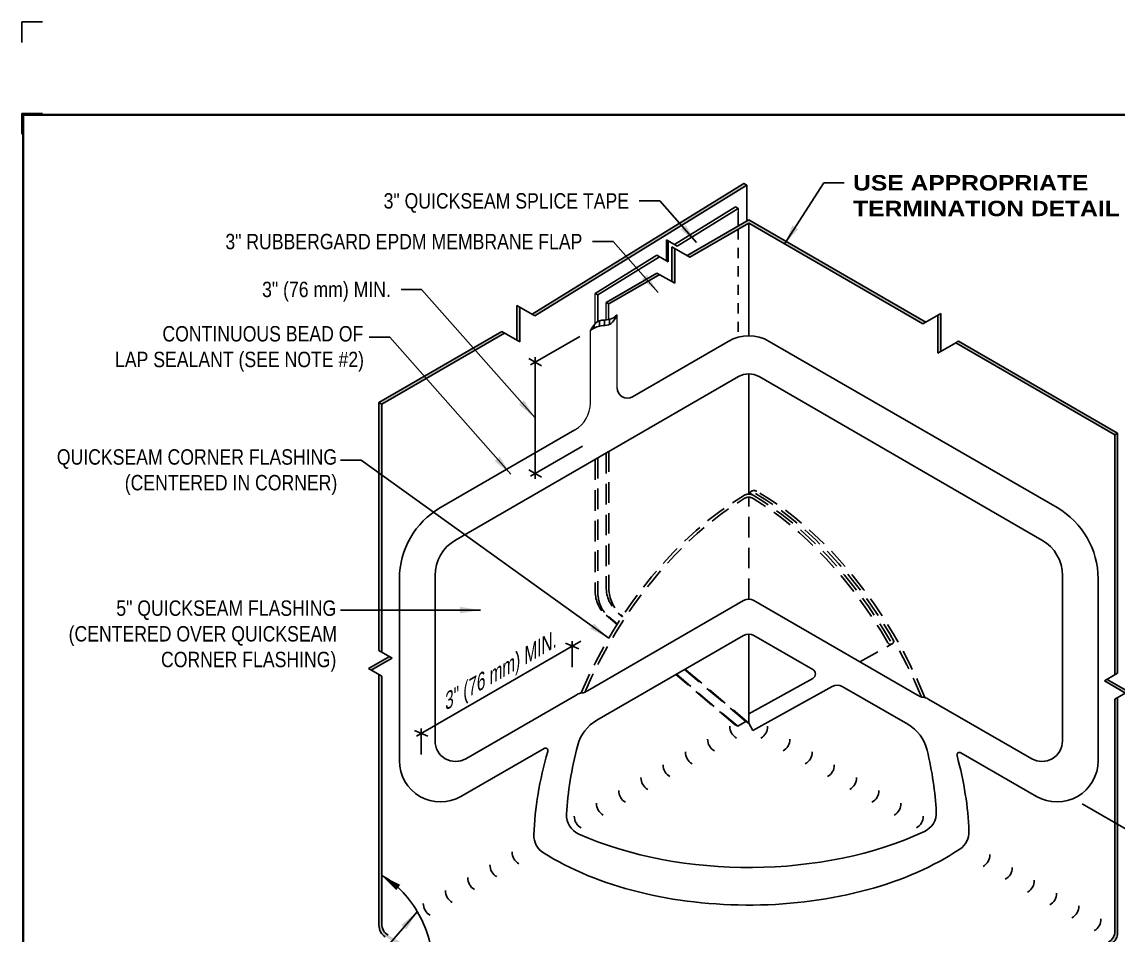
# Model space of a CAD drawing. Header units: inches. Extents: x 99.4 to 119.5, y -221.5 to -204.7.
# Drawn here: x 99.45 to 112.8, y -215.81 to -204.7 of the extents above; entities that cross this region are included whole.
import ezdxf
from ezdxf.enums import TextEntityAlignment as Align

# ---------------------------------------------------------------- set-up
doc = ezdxf.new("R2010")
doc.units = ezdxf.units.IN
doc.header["$MEASUREMENT"] = 0
doc.linetypes.add('HIDDEN', pattern=[0.375, 0.25, -0.125])
doc.linetypes.add('HIDDEN2', pattern=[0.1875, 0.125, -0.0625])
doc.layers.get('0').update_dxf_attribs({"linetype": 'CONTINUOUS'})
doc.layers.get('DEFPOINTS').update_dxf_attribs({"linetype": 'CONTINUOUS'})
for name, color, linetype in [('FSBP-ANNO-NOTE', 7, 'CONTINUOUS'), ('FSBP-MEMBRANE', 7, 'CONTINUOUS'), ('FSBP-SEALANTS', 1, 'CONTINUOUS'), ('FSBP-TTLB-BORDER', 7, 'CONTINUOUS'), ('FSBP-TTLB-TEXT', 7, 'CONTINUOUS')]:
    doc.layers.add(name, color=color, linetype=linetype)
doc.styles.add('FSBP_ARIAL', font='arial.ttf')
doc.styles.add('FSBP_ARIAL_BOLD', font='')
doc.styles.add('FSBP_ARIAL_NAR', font='ARIALN.TTF')
doc.styles.get('FSBP_ARIAL_BOLD').set_extended_font_data('Arial Black')
doc.dimstyles.new('FSBP-LEADER', dxfattribs={"dimtxt": 0.1875, "dimasz": 0.25, "dimexe": 0.0625, "dimexo": 0.125, "dimgap": 0.125, "dimtad": 0, "dimtih": 1, "dimtoh": 1, "dimdec": 4, "dimzin": 0, "dimdsep": 46, "dimlunit": 4, "dimtxsty": 'FSBP_ARIAL_NAR', "dimcen": 0.09375, "dimclrd": 256, "dimclre": 256, "dimclrt": 256, "dimadec": 0, "dimazin": 0, "dimtfac": 1, "dimtdec": 4, "dimtofl": 0, "dimtmove": 0, "dimatfit": 3, "dimfxl": 0, "dimtolj": 1, "dimtzin": 0, "dimlwd": -1, "dimlwe": -1, "dimarcsym": 0})

# ---------------------------------------------------------------- blocks, each defined once
blk = doc.blocks.new('TTLB-EPDM_1')
at = {"layer": 'DEFPOINTS', "linetype": 'Continuous', "ltscale": 1.75}
blk.add_lwpolyline([(-0.015625, 13.88083333333333), (-0.015625, 14.13083333333333), (0.234375, 14.13083333333333)], dxfattribs=at)
at = {"layer": 'DEFPOINTS', "color": 1}
blk.add_lwpolyline([(0.234375, 13.015625), (-0.015625, 13.015625), (-0.015625, 12.765625)], dxfattribs=at)
at = {"layer": 'FSBP-TTLB-BORDER', "const_width": 0.03125}
blk.add_lwpolyline([(20, 0), (20, 13), (0, 13), (0, 0)], dxfattribs=at)
at = {"layer": 'FSBP-TTLB-TEXT'}
for tag, height, style, p in [('MAXIMUM_WARRANTY', 0.1875, 'FSBP_ARIAL_BOLD', (18.03987100774941, 0.2240244307510579)), ('ACCPT_SYSTEMS', 0.21875, 'FSBP_ARIAL', (12.49438170418193, -1.125))]:
    blk.add_attdef(tag, text='', height=height, dxfattribs=dict(at, style=style)).set_placement(p, align=Align.MIDDLE_LEFT)
for tag, height, style, p in [('DETAIL_DESCP_LINE_1', 0.21875, 'FSBP_ARIAL_BOLD', (10.33118450231211, -0.3736318192489421)), ('ISSUE_REV_DATE', 0.21875, 'FSBP_ARIAL', (16.84069633627263, -0.7282559425942452)), ('DETAIL_NUMBER', 0.4375, 'FSBP_ARIAL', (18.91941590748775, -0.8931630692489421))]:
    blk.add_attdef(tag, text='', height=height, dxfattribs=dict(at, style=style)).set_placement(p, align=Align.MIDDLE_CENTER)

msp = doc.modelspace()

# ---------------------------------------------------------------- hatches: boundary and pattern name
at = {"layer": 'FSBP-MEMBRANE'}
h = msp.add_hatch(color=256, dxfattribs=at)
h.paths.add_polyline_path([(108.2734723113839, -206.6832402337311), (108.2396431940486, -206.6637089837311), (105.6589378581102, -208.2536799041341), (105.6927669754455, -208.2732111541342)])
h.paths.add_polyline_path([(105.5093285637744, -208.1673029377761), (105.4754994464389, -208.147771687776), (105.4754994464389, -208.5714045532085), (105.5093285637744, -208.5909358032085)])
h.paths.add_polyline_path([(105.3258901521029, -208.4850275868504), (105.2920610347677, -208.4654963368504), (103.7945178365308, -209.3301033054755), (103.8283469538663, -209.3496345554755)])
h = msp.add_hatch(color=256, dxfattribs=at)
h.paths.add_polyline_path([(108.2984121929886, -207.1068304283154), (107.5470615445159, -207.5406229274669), (107.5808906618513, -207.5601541774669), (108.2984121929887, -207.1458929283154), (110.4191391309281, -208.3702951968123), (110.4529682482633, -208.3507639468124)])
h.paths.add_polyline_path([(110.6364066599346, -208.2448557304543), (110.6025775425994, -208.2643869804542), (110.6025775425994, -208.7270823458868), (110.6364066599346, -208.7075510958869)])
h.paths.add_polyline_path([(110.8536741889413, -208.5821116295288), (110.819845071606, -208.6016428795287), (112.7572127057731, -209.7201826046343), (112.7910418231085, -209.7006513546343)])
h.paths.add_polyline_path([(107.39745225018, -207.4542459611087), (107.3636231328446, -207.4347147111087), (107.3636231328446, -207.8583475765412), (107.39745225018, -207.8778788265412)])
edge = h.paths.add_edge_path()
edge.add_line((106.5955480915514, -208.1290419756736), (106.5617189742161, -208.1095107256736))
edge.add_line((106.5617189742161, -208.1095107256736), (106.5617189742161, -208.3244891810391))
edge.add_spline(control_points=[(106.561718974216, -208.3244891810391), (106.5732385180258, -208.3238492192835), (106.5846336348079, -208.322750168422), (106.5955480915403, -208.3203527091599)], knot_values=[0.243301236489614, 0.243301236489614, 0.243301236489614, 0.243301236489614, 0.2770357331913568, 0.2770357331913568, 0.2770357331913568, 0.2770357331913568], degree=3, periodic=0)
edge.add_line((106.5955480915514, -208.3203527091579), (106.5955480915514, -208.1290419756736))
h.paths.add_polyline_path([(107.2140138385087, -207.7719706101832), (107.1801847211734, -207.7524393601832), (106.5617189742161, -208.1095107256736), (106.5955480915514, -208.1290419756736)])
h = msp.add_hatch(color=256, dxfattribs=at)
h.paths.add_polyline_path([(103.8283469538663, -209.3496345554755), (103.7945178365309, -209.3301033054756), (103.794517836531, -212.3454629839537), (103.8283469538663, -212.3649942339536)])
h.paths.add_polyline_path([(103.9560845365119, -212.4387435616797), (103.9222554191767, -212.4192123116798), (103.6667802538852, -212.5667109671319), (103.7006093712207, -212.5862422171321)])
h.paths.add_polyline_path([(103.8283469538663, -212.6599915448581), (103.794517836531, -212.6404602948581), (103.7945178365311, -215.6948824733362, 0.2679491924311406), (103.8726428365311, -215.8301989426776), (105.7577621507201, -216.9185730861792), (105.7577621507201, -216.8795105861794), (103.906471953866, -215.8106676926775, -0.267949192430832), (103.8283469538663, -215.6753512233362)])
h.paths.add_polyline_path([(106.1246389740626, -216.9185730861792), (106.1246389740626, -216.8795105861792), (105.75776215072, -217.0913270188953), (105.75776215072, -217.1303895188955)])
h.paths.add_polyline_path([(106.1246389740626, -217.0913270188954), (106.1246389740626, -217.1303895188953), (107.5558872197523, -217.9567210788215), (107.5558872197523, -217.9176585788216)])
h.paths.add_polyline_path([(109.1807874767588, -217.9176585788216), (107.5558872197523, -217.9176585788215), (107.5558872197522, -217.9567210788215), (109.1807874767587, -217.9567210788215)])
h.paths.add_polyline_path([(110.6120357224484, -217.1303895188958), (110.6120357224485, -217.0913270188954), (109.1807874767588, -217.9176585788216), (109.1807874767587, -217.9567210788217)])
h.paths.add_polyline_path([(110.6120357224485, -216.8795105861792), (110.6120357224485, -216.9185730861792), (110.978912545791, -217.1303895188955), (110.978912545791, -217.0913270188954)])
h.paths.add_polyline_path([(112.7129168231086, -215.9174452498941, 0.2679491924307593), (112.7910418231083, -215.7821287805529), (112.7910418231083, -214.4642068214298), (112.7572127057731, -214.4446755714299), (112.7572127057731, -215.7625975305527, -0.2679491924312281), (112.6790877057732, -215.8979139998941), (110.978912545791, -216.8795105861792), (110.978912545791, -216.9185730861794)])
h.paths.add_polyline_path([(112.7910418231084, -212.9193574730457), (112.7572127057731, -212.9388887230456), (112.7572127057731, -214.4446755714299), (112.7910418231083, -214.4642068214298)])
h.paths.add_polyline_path([(112.6633042404625, -212.6981094898674), (112.6294751231273, -212.7176407398674), (112.8849502884186, -212.8651393953195), (112.9187794057539, -212.8456081453196)])
h.paths.add_polyline_path([(112.7910418231084, -209.7006513546344), (112.7572127057732, -209.7201826046343), (112.7572127057732, -212.643891412141), (112.7910418231084, -212.6243601621412)])
at = {"layer": 'FSBP-SEALANTS'}
h = msp.add_hatch(dxfattribs=at)
h.set_pattern_fill('ANSI31', color=256, scale=0.5, angle=45, style=0)
h.set_pattern_definition([(90, (0.5419207326233959, -74.29147171961606), (-0.0625, 1.387778780781446e-17), [])])
edge = h.paths.add_edge_path()
edge.add_spline(control_points=[(106.3693484580122, -208.450337422884), (106.4116480485063, -208.4258241423732), (106.4800557370716, -208.3861808068393), (106.6222377683896, -208.3964522185289), (106.666849701272, -208.3146226289184), (106.6955294205001, -208.2620167563872)], knot_values=[0, 0, 0, 0, 0.1731598397207024, 0.2800373301323079, 0.4724284493656404, 0.4724284493656404, 0.4724284493656404, 0.4724284493656404], degree=3, periodic=0)
edge.add_spline(control_points=[(106.6955294205001, -208.2620167563872), (106.665247787807, -208.2863295772808), (106.6340223059291, -208.3114002052718), (106.596681961524, -208.3201036443497), (106.5955480915403, -208.3203527091599)], knot_values=[0.332442879829669, 0.332442879829669, 0.332442879829669, 0.332442879829669, 0.4673681506631664, 0.4715736407754479, 0.4715736407754479, 0.4715736407754479, 0.4715736407754479], degree=3, periodic=0)
edge.add_spline(control_points=[(106.5955480915403, -208.3203527091599), (106.5846336348078, -208.322750168422), (106.5732385180258, -208.3238492192835), (106.561718974216, -208.3244891810391)], knot_values=[0.2919614837875716, 0.2919614837875716, 0.2919614837875716, 0.2919614837875716, 0.3324428798296689, 0.3324428798296689, 0.3324428798296689, 0.3324428798296689], degree=3, periodic=0)
edge.add_spline(control_points=[(106.561718974216, -208.3244891810391), (106.5344307886087, -208.3260051607912), (106.497933653007, -208.3246225548593), (106.4683023948944, -208.3378331131474), (106.4617105304937, -208.3415891772475)], knot_values=[0.1669049209828238, 0.1669049209828238, 0.1669049209828238, 0.1669049209828238, 0.2627996775007195, 0.2919614837875717, 0.2919614837875717, 0.2919614837875717, 0.2919614837875717], degree=3, periodic=0)
edge.add_spline(control_points=[(106.4617105304937, -208.3415891772475), (106.4499835845259, -208.3482712262214), (106.4392624822012, -208.3570911580062), (106.429234577853, -208.3673844560028)], knot_values=[0.1150259826633983, 0.1150259826633983, 0.1150259826633983, 0.1150259826633983, 0.1669049209828237, 0.1669049209828237, 0.1669049209828237, 0.1669049209828237], degree=3, periodic=0)
edge.add_spline(control_points=[(106.429234577853, -208.3673844560028), (106.407000708212, -208.3902067564441), (106.3881745831121, -208.420272089664), (106.3693484580122, -208.450337422884)], knot_values=[0, 0, 0, 0, 0.1150259826633983, 0.1150259826633983, 0.1150259826633983, 0.1150259826633983], degree=3, periodic=0)

# ---------------------------------------------------------------- linework, layer by layer
at = {"layer": 'FSBP-ANNO-NOTE'}
for p, q in [((105.642029014053, -208.8702554996407), (106.2419289923753, -208.5239030856695)), ((105.6961556017896, -208.7765054996407), (105.6961556017896, -210.2556849839152)), ((105.6196090473276, -208.7948113258165), (105.7727021562515, -208.8831996734648)), ((105.642029014053, -210.2244349839152), (106.2739120878737, -209.8596171211484)), ((105.6196090473276, -210.1489908100909), (105.7727021562515, -210.2373791577393)), ((106.2531004475031, -212.2341614653199), (104.2540373641509, -213.3883210746204)), ((106.1495828496446, -212.5496664901689), (106.1495828496446, -212.2314273783093)), ((106.2308956457931, -212.3285789177052), (106.068270053496, -212.2592758389135)), ((104.3081639518875, -213.6128101864799), (104.3081639518874, -213.2945710746203)), ((104.389476748036, -213.3917226140162), (104.2268511557389, -213.3224195352245)), ((112.3592568279162, -214.2149156382237), (113.4427446567113, -214.8404676278422))]:
    msp.add_line(p, q, dxfattribs=at)
msp.add_lwpolyline([(103.828346953866, -215.0839559761564, 0, 0.08203125, 0), (104.0298428685725, -215.2318789722617, 0.08203125, 0.08203125, 0)], format="xyseb", dxfattribs=at)
msp.add_ellipse((103.850808563259, -215.7785304191347), major_axis=(-0.417698940717808, 0.7234757875909054), ratio=0.5773502691896466, start_param=3.926990816999106, end_param=5.535820724010774, dxfattribs=at)
at = {"layer": 'FSBP-MEMBRANE'}
for p, q in [((105.6589378581103, -208.2536799041341), (108.2396431940487, -206.6637089837311)), ((105.6927669754456, -208.2732111541342), (108.2734723113838, -206.6832402337311)), ((108.2396431940487, -206.6637089837311), (108.2734723113838, -206.6832402337311)), ((108.2734723113838, -206.6832402337311), (108.2734723113838, -207.1212294756737)), ((107.3937582569499, -207.405708104507), (108.1381558420426, -206.9470852245394)), ((107.4262342095918, -207.4244581045069), (108.1706317946844, -206.9658352245394)), ((108.1706317946844, -206.9658352245394), (108.1381558420426, -206.9470852245394)), ((107.5470615445159, -207.5406229274669), (108.2984121929887, -207.1068304283154)), ((107.5808906618513, -207.560154177467), (108.2984121929888, -207.1458929283153)), ((110.4529682482634, -208.3507639468124), (108.2984121929887, -207.1068304283154)), ((108.2984121929888, -207.1458929283154), (108.2984121929888, -208.5177258699514)), ((110.4191391309281, -208.3702951968124), (108.2984121929888, -207.1458929283154)), ((107.2958736921878, -207.349194424692), (107.4262342095918, -207.4244581045069)), ((107.2958736921878, -207.349194424692), (107.2958736921878, -207.6033741439516)), ((107.3161711625891, -207.6150928939516), (107.3161711625891, -207.360913174692)), ((107.3636231328445, -207.4347147111087), (107.5808906618512, -207.5601541774669)), ((107.3636231328445, -207.4347147111087), (107.3636231328445, -207.8583475765412)), ((106.4292345778519, -207.9999505313544), (107.1807792490058, -207.5369243361982)), ((106.4617105304937, -208.0187005313543), (107.2132552016477, -207.5556743361982)), ((107.3161711625891, -207.6150928939516), (107.1807792490058, -207.5369243361982)), ((107.39745225018, -207.8778788265412), (107.39745225018, -207.4542459611087)), ((106.5617189742161, -208.1095107256736), (107.1801847211734, -207.7524393601832)), ((106.5955480915514, -208.1290419756736), (107.2140138385087, -207.7719706101832)), ((107.39745225018, -207.8778788265412), (107.1801847211733, -207.7524393601832)), ((106.4292345778519, -207.9999505313544), (106.4617105304938, -208.0187005313544)), ((106.4617105304937, -208.0187005313543), (106.4617105304938, -208.3415891772476)), ((106.5955480915514, -208.1290419756736), (106.5617189742161, -208.1095107256736)), ((105.4754994464389, -208.147771687776), (105.6927669754456, -208.2732111541342)), ((105.4754994464389, -208.147771687776), (105.4754994464389, -208.5714045532085)), ((105.5093285637744, -208.5909358032085), (105.5093285637744, -208.167302937776)), ((110.6364066599346, -208.2448557304543), (110.4191391309281, -208.3702951968124)), ((110.6364066599346, -208.2448557304543), (110.6364066599346, -208.7075510958868)), ((110.6025775425994, -208.7270823458868), (110.6025775425994, -208.2643869804542)), ((103.7945178365308, -209.3301033054755), (105.2920610347677, -208.4654963368504)), ((103.8283469538663, -209.3496345554755), (105.325890152103, -208.4850275868504)), ((105.5093285637744, -208.5909358032085), (105.2920610347677, -208.4654963368505)), ((110.6025775425994, -208.7270823458868), (110.8198450716061, -208.6016428795287)), ((112.7572127057731, -209.7201826046343), (110.8198450716061, -208.6016428795287)), ((112.7910418231084, -209.7006513546343), (110.8536741889412, -208.5821116295287)), ((108.2984121929888, -208.9798424148047), (108.2984121929888, -210.4431959239017)), ((103.8283469538663, -209.3496345554755), (103.7945178365308, -209.3301033054755)), ((103.794517836531, -212.3454629839538), (103.7945178365309, -209.3301033054755)), ((103.8283469538663, -212.3649942339536), (103.8283469538663, -209.3496345554756)), ((112.7572127057731, -209.7201826046343), (112.7910418231085, -209.7006513546343)), ((112.7910418231084, -212.6243601621412), (112.7910418231084, -209.7006513546343)), ((112.7572127057732, -212.643891412141), (112.7572127057731, -209.7201826046343)), ((108.2984121929888, -212.146709167759), (108.2984121929888, -213.2316438337945)), ((103.9560845365119, -212.4387435616797), (103.7945178365311, -212.3454629839538)), ((103.6667802538854, -212.5667109671318), (103.9222554191767, -212.4192123116797)), ((103.7006093712206, -212.586242217132), (103.9560845365119, -212.4387435616797)), ((103.6667802538852, -212.566710967132), (103.8283469538663, -212.6599915448581)), ((103.7945178365311, -215.6948824733362), (103.794517836531, -212.6404602948582)), ((112.6294751231273, -212.7176407398673), (112.7910418231083, -212.6243601621412)), ((103.8283469538663, -215.6753512233361), (103.8283469538663, -212.6599915448581)), ((112.8849502884187, -212.8651393953195), (112.6294751231273, -212.7176407398673)), ((112.918779405754, -212.8456081453196), (112.6633042404627, -212.6981094898675)), ((112.9187794057539, -212.8456081453195), (112.7572127057729, -212.9388887230457)), ((112.7572127057731, -215.7625975305527), (112.7572127057731, -212.9388887230456)), ((112.7910418231083, -215.7821287805527), (112.7910418231084, -212.9193574730457))]:
    msp.add_line(p, q, dxfattribs=at)
at = {"layer": 'FSBP-MEMBRANE', "color": 7, "lineweight": 0}
for p, q in [((108.2734723113839, -206.6832402337311), (108.2396431940486, -206.6637089837311)), ((107.5808906618513, -207.560154177467), (108.2984121929888, -207.1458929283153)), ((107.5808906618512, -207.5601541774669), (108.2984121929887, -207.1458929283153)), ((108.2984121929888, -207.1458929283153), (108.2984121929888, -208.5177258699514)), ((108.2984121929888, -208.5177258699514), (108.2984121929888, -207.1458929283153)), ((106.5955480915514, -208.1290419756735), (107.2140138385087, -207.7719706101832)), ((106.5955480915514, -208.1290419756736), (107.2140138385087, -207.7719706101832)), ((106.5617189742161, -208.1095107256736), (106.5955480915514, -208.1290419756735)), ((106.5955480915514, -208.1290419756736), (106.5617189742161, -208.1095107256736)), ((106.5617189742161, -208.3244891810394), (106.5617189742161, -208.1095107256736)), ((106.5955480915514, -208.3203527091898), (106.5955480915514, -208.1290419756736)), ((110.6364066599346, -208.7075510958869), (110.6364066599346, -208.2448557304543)), ((110.6025775425994, -208.2643869804542), (110.6025775425994, -208.7270823458868)), ((110.8536741889413, -208.5821116295288), (110.8198450716061, -208.6016428795287)), ((108.2984121929888, -210.4431959239017), (108.2984121929888, -208.9798424148047)), ((103.8283469538663, -209.3496345554755), (103.7945178365309, -209.3301033054756)), ((112.7572127057732, -214.44467557143), (112.7572127057731, -215.7625975305527)), ((112.7910418231083, -215.7821287805529), (112.7910418231083, -214.4642068214299))]:
    msp.add_line(p, q, dxfattribs=at)
at = {"layer": 'FSBP-MEMBRANE', "lineweight": 0}
for p, q in [((108.1381558420426, -206.9470852245394), (108.1706317946844, -206.9658352245394)), ((108.1706317946844, -206.9658352245394), (108.1706317946844, -207.1806044756735)), ((106.429234577853, -208.3673844560026), (106.4292345778518, -207.9999505313543))]:
    msp.add_line(p, q, dxfattribs=at)
at = {"layer": 'FSBP-MEMBRANE', "linetype": 'Continuous'}
msp.add_line((108.1706317946844, -207.0075018912061), (108.1706317946844, -207.1806044756736), dxfattribs=at)
at = {"layer": 'FSBP-MEMBRANE', "linetype": 'HIDDEN2'}
msp.add_line((108.1706317946844, -207.2196669756735), (108.1706317946844, -208.5343293785978), dxfattribs=at)
at = {"layer": 'FSBP-MEMBRANE', "linetype": 'HIDDEN'}
for p, q in [((106.4292345778525, -210.0203374794719), (106.4292345778526, -211.632041127102)), ((106.4617105304939, -210.0015874794722), (106.4617105304938, -211.6507911271016)), ((108.2984121929888, -211.720917488567), (108.2984121929888, -210.481275589653)), ((108.3308881456307, -210.4457355531123), (108.3308881456307, -210.4457355531123)), ((108.3308881456307, -210.4457355531123), (108.3511519789995, -210.4575338122398)), ((106.6945890207287, -212.0308560038473), (106.5615554474659, -211.9179289366966)), ((106.6982221514192, -212.025122445213), (106.5940314001072, -211.9366789366962)), ((106.7578345936582, -211.9330919363572), (106.7087421626754, -211.8914192659611)), ((106.7617277658769, -211.9272117176469), (106.7425712800106, -211.9109505159611)), ((109.6525746984576, -212.4834060083286), (110.0441696019278, -212.267031593993)), ((108.13209867929, -213.2511024856991), (107.4115115846653, -212.6394239054218)), ((108.1645746319315, -213.2698524856989), (107.4176941052494, -212.6358544254983)), ((108.2645830756535, -213.2121125837945), (107.5177025489716, -212.578114523594)), ((108.2984121929888, -213.2316438337945), (107.5241426745801, -212.5743963153403)), ((108.1320986792901, -213.2511024856992), (108.1645746319313, -213.2698524856988)), ((108.1645746319313, -213.2698524856987), (108.2645830756536, -213.2121125837945)), ((108.2645830756535, -213.2121125837945), (108.2984121929888, -213.2316438337945))]:
    msp.add_line(p, q, dxfattribs=at)
at = {"layer": 'FSBP-MEMBRANE', "color": 7, "linetype": 'HIDDEN', "lineweight": 0}
msp.add_line((108.3511519790002, -210.4575338122403), (108.3504969110838, -210.4571524105141), dxfattribs=at)
at = {"layer": 'FSBP-MEMBRANE', "linetype": 'HIDDEN'}
for points in [[(106.5617189742162, -209.9438475775679), (106.5617189742161, -211.5737661441894, 0.220199839138491), (106.7087421626754, -211.8914192659612)], [(106.5955480915513, -209.924316327568), (106.5955480915514, -211.5932973941894, 0.2201998391384749), (106.7425712800106, -211.9109505159612)]]:
    msp.add_lwpolyline(points, format="xyb", dxfattribs=at)
for centre, radius, start, end in [((108.2984121929888, -210.5854422563197), 0.1041666666666667, 58.89809055939563, 121.1019094406099), ((108.2984121929888, -210.5473625905684), 0.1041666666666667, 59.58218338406197, 120.4178166159268), ((106.8042345778526, -211.632041127102), 0.375, 180.0000000000013, 229.6733576614721), ((106.8367105304938, -211.6507911271016), 0.375, 179.9999999999978, 229.6733576614754), ((110.0254196019278, -212.2345556413511), 0.03750000000000552, 210.0000000000173, 29.99999999996784)]:
    msp.add_arc(centre, radius, start, end, dxfattribs=at)
at = {"layer": 'FSBP-MEMBRANE'}
for centre, radius, start, end in [((108.2287708959336, -213.272945210837), 0.1606044755031305, 178.7006910524146, 240.9385429986505), ((108.3680534900439, -213.2729452108371), 0.1606044755031305, 299.0614570013203, 1.299308947557721), ((107.9581379572508, -213.429195210837), 0.1606044755031305, 178.7006910524146, 240.9385429986505), ((108.6386864287265, -213.4291952108372), 0.1606044755031305, 299.0614570013203, 1.299308947557721), ((107.6875050185682, -213.585445210837), 0.1606044755031305, 178.7006910524146, 240.9385429986505), ((108.9093193674091, -213.5854452108373), 0.1606044755031305, 299.0614570013203, 1.299308947557721), ((107.4168720798856, -213.741695210837), 0.1606044755031305, 178.7006910524146, 240.9385429986505), ((109.1799523060916, -213.7416952108375), 0.1606044755031305, 299.0614570013203, 1.299308947557721), ((107.146239141203, -213.897945210837), 0.1606044755031305, 178.7006910524146, 240.9385429986505), ((109.4505852447741, -213.8979452108376), 0.1606044755031305, 299.0614570013203, 1.299308947557721), ((106.8756062025204, -214.054195210837), 0.1606044755031305, 178.7006910524146, 240.9385429986505), ((109.7212181834567, -214.0541952108378), 0.1606044755031305, 299.0614570013203, 1.299308947557721), ((106.6049732638377, -214.210445210837), 0.1606044755031305, 178.7006910524146, 240.9385429986505), ((109.9918511221393, -214.2104452108379), 0.1606044755031305, 299.0614570013203, 1.299308947557721), ((106.3343403251551, -214.366695210837), 0.1606044755031305, 178.7006910524146, 240.9385429986505), ((110.2624840608218, -214.366695210838), 0.1606044755031305, 299.0614570013203, 1.299308947557721), ((105.5783769492454, -214.803150869416), 0.1606044755031305, 178.7006910524146, 240.9385429986505), ((111.0743828768695, -214.8354452108385), 0.1606044755031305, 299.0614570013203, 1.299308947557721), ((105.3077440105628, -214.959400869416), 0.1606044755031305, 178.7006910524146, 240.9385429986505), ((111.3450158155521, -214.9916952108386), 0.1606044755031305, 299.0614570013203, 1.299308947557721), ((105.0371110718801, -215.115650869416), 0.1606044755031305, 178.7006910524146, 240.9385429986505), ((111.6156487542346, -215.1479452108387), 0.1606044755031305, 299.0614570013203, 1.299308947557721), ((104.7664781331975, -215.271900869416), 0.1606044755031305, 178.7006910524146, 240.9385429986505), ((111.8862816929171, -215.3041952108388), 0.1606044755031305, 299.0614570013203, 1.299308947557721), ((104.4958451945149, -215.428150869416), 0.1606044755031305, 178.7006910524146, 240.9385429986505), ((112.1569146315996, -215.4604452108391), 0.1606044755031305, 299.0614570013203, 1.299308947557721), ((103.9507678365311, -215.6948824733362), 0.15625, 180, 239.9999999999994), ((103.9845969538661, -215.6753512233361), 0.15625, 180, 239.9999999999994), ((112.4275475702822, -215.6166952108391), 0.1606044755031305, 299.0614570013203, 1.299308947557721), ((112.6009627057731, -215.7625975305527), 0.15625, 299.9999999999997, 0), ((112.6347918231085, -215.7821287805527), 0.15625, 299.9999999999997, 0)]:
    msp.add_arc(centre, radius, start, end, dxfattribs=at)
at = {"layer": 'FSBP-MEMBRANE', "linetype": 'HIDDEN', "extrusion": (0, 0, -0.9999999999999999)}
for centre, start_param, end_param in [((108.2659362403469, -213.2128938337945), 1.361968665940426, 2.347738545220942), ((108.2984121929888, -213.2316438337945), 1.370475344708274, 2.333738977538456), ((108.2659362403469, -213.2128938337945), 1.675526938917235, 1.677615589423615), ((108.2659362403469, -213.2128938337945), 1.641080427986756, 1.643086658971392)]:
    msp.add_ellipse(centre, major_axis=(-1.694531456297078, -2.935014577330237), ratio=0.5773502691896257, start_param=start_param, end_param=end_param, dxfattribs=at)
at = {"layer": 'FSBP-MEMBRANE', "linetype": 'HIDDEN'}
for centre, major_axis, ratio, start_param, end_param in [((108.3633640982726, -210.4269855531124), (-0.04592793267720197, 0), 0.5773502691898347, 3.926990816986861, 7.068583470576654), ((108.3633640982726, -210.4269855531124), (-0.04592793267720197, 0), 0.5773502691898347, 3.926990816986861, 7.068583470576654), ((108.3308881456307, -213.2128938337945), (1.694531456297078, -2.935014577330237), 0.5773502691896257, 1.570796326794897, 2.347738545220942), ((108.3308881456307, -213.2128938337945), (1.694531456297078, -2.935014577330237), 0.5773502691896257, 1.570796326794897, 2.347738545220942), ((108.2984121929888, -213.2316438337945), (1.694531456297078, -2.935014577330237), 0.5773502691896257, 1.570796326794897, 2.333738977538429), ((108.3633640982726, -213.1941438337945), (1.694531456297078, -2.935014577330237), 0.5773502691896257, 1.339808078544051, 2.356194490192352), ((108.3958400509145, -213.1753938337945), (1.694531456297078, -2.935014577330237), 0.5773502691896257, 1.331984236103551, 2.356194490192338)]:
    msp.add_ellipse(centre, major_axis=major_axis, ratio=ratio, start_param=start_param, end_param=end_param, dxfattribs=at)
at = {"layer": 'FSBP-SEALANTS', "lineweight": 0}
for p, q in [((106.6955294205002, -209.1492940499916), (106.6955294205001, -208.2620167563878)), ((106.3693484580124, -209.3376147164884), (106.3693484580122, -208.450337422884))]:
    msp.add_line(p, q, dxfattribs=at)
at = {"layer": 'FSBP-SEALANTS'}
for p, q in [((106.8830294205002, -209.2575472254646), (108.0484122016576, -208.5847131674737)), ((112.0528070998757, -210.6079765197679), (108.5484122016577, -208.5847131686447)), ((104.7277156051934, -211.0027099159837), (108.173412196578, -209.0133360637627)), ((111.8691087812291, -211.0027099170088), (108.423412196578, -209.0133360639544)), ((104.5440172885651, -210.6079765094751), (106.1818484580124, -209.6623742429076)), ((104.4777156049709, -211.4357226180044), (104.4777156049709, -213.4474720119603)), ((112.1191087810066, -211.4357226187726), (112.1191087810067, -213.4474720119603)), ((104.0440172885651, -211.4740019132595), (104.0440172885651, -213.6906468289839)), ((112.5528070974124, -211.4740019221302), (112.5528070974124, -213.6906468289839)), ((108.2359121929889, -211.737664313094), (106.3332970977103, -212.8361396505175)), ((108.3609121929889, -211.737664313094), (110.3548713517537, -212.8888771701602)), ((108.2359121929888, -212.163455992286), (106.4491553257417, -213.1950405505678)), ((108.3609121929889, -212.163455992286), (109.0787988220102, -212.5779280307992)), ((108.2984121929888, -213.1173937706023), (109.07777564083, -212.6867591834644)), ((106.195198538543, -212.8888954798259), (104.8527156049709, -213.6639783629064)), ((108.3467751031004, -213.3191711376803), (109.3150456695243, -212.7841565732112)), ((109.4379993071638, -212.7853125275956), (110.2347272137651, -213.2453035989429)), ((110.4929699109075, -212.941632999461), (111.7441087810067, -213.6639783629064)), ((108.2984121929888, -213.1173937706023), (108.2984121929888, -213.2316438337944)), ((108.2984121929888, -213.2316438337944), (108.3467751031004, -213.3191711376803)), ((105.8061093498889, -213.5393279068262), (104.7940172885651, -214.1236595308761)), ((110.8806808962979, -213.5912697204359), (111.8028070974125, -214.1236595308762))]:
    msp.add_line(p, q, dxfattribs=at)
for centre, radius, start, end in [((108.2984122006436, -209.0177258699514), 0.5, 59.99999986581543, 119.9999998658253), ((108.2984121964119, -209.2298424148047), 0.25, 59.99999995605306, 119.9999999560508), ((106.8205294205002, -209.1492940499915), 0.125, 180.0000000000066, 300.0000000000034), ((105.0440172885651, -211.4740019132595), 1, 119.9999999999999, 180), ((111.5528070974124, -211.4740019221302), 1, 3.053332494204976e-13, 59.99999983703027), ((104.9777156049709, -211.4357226180044), 0.5, 119.9999999705609, 179.9999999999981), ((111.6191087810066, -211.4357226187726), 0.5, 1.882888371426402e-12, 59.9999999705641), ((108.2984121929889, -211.845917488567), 0.125, 59.99999999999501, 120.0000000000049), ((108.2984121929889, -212.271709167759), 0.125, 59.99999999999501, 120.0000000000049), ((109.0475488220102, -212.6320546185357), 0.0625, 298.9226938294399, 59.99999999999505), ((109.3754993071638, -212.8935657030686), 0.125, 59.9999999999922, 118.9226938294429), ((106.6991553257417, -213.6280532524599), 0.5, 120.000000000005, 165.2572102154456), ((109.9847272137651, -213.6783163008351), 0.5, 13.52637076886718, 60.00000000000228), ((104.7277156049709, -213.4474720119603), 0.25, 179.9999999999983, 300.0000000000049), ((111.8691087810067, -213.4474720119603), 0.25, 239.9999999999959, 1.717499527990299e-12), ((105.8217343498889, -213.5663912006944), 0.03125, 343.8413073691976, 119.9999999999582), ((104.5440172885651, -213.6906468289839), 0.5, 180, 299.9999999999993), ((110.8650558962979, -213.6183330143041), 0.03125, 60.00000000001575, 195.0861783417641), ((112.0528070974124, -213.6906468289839), 0.5, 240.0000000000014, 0), ((106.3295491669907, -214.3522982125718), 0.25, 176.9827346952223, 245.9833214297735), ((110.3326179491431, -214.3223816417776), 0.25, 295.1910522678031, 2.88308763919721), ((105.9309267801929, -214.5982296243048), 0.25, 177.9632195717104, 237.7349283369879), ((110.7306783312722, -214.55601561834), 0.25, 303.930211010757, 2.122517829871361)]:
    msp.add_arc(centre, radius, start, end, dxfattribs=at)
at = {"layer": 'FSBP-SEALANTS', "lineweight": 0}
msp.add_arc((105.9943484580124, -209.3376147164884), 0.375, 299.9999999999999, 5.903109488796288e-12, dxfattribs=at)
at = {"layer": 'FSBP-SEALANTS', "extrusion": (0, 0, -0.9999999999999998)}
for centre, start_param, end_param in [((108.0754106515143, -213.3228938337946), 0.8272996742861399, 1.167438616307984), ((108.4716172737457, -213.1316438337945), 0.8480904679190292, 1.129434358641395)]:
    msp.add_ellipse(centre, major_axis=(-1.694531456297079, -2.935014577330237), ratio=0.5773502691896257, start_param=start_param, end_param=end_param, dxfattribs=at)
at = {"layer": 'FSBP-SEALANTS'}
for centre, major_axis, ratio, start_param, end_param in [((108.1901590175157, -213.0941438337946), (1.694531456297079, -2.935014577330237), 0.5773502691896257, 0.8452211093278755, 1.097444496128597), ((108.5863656397471, -213.2853938337945), (1.694531456297079, -2.935014577330237), 0.5773502691896257, 0.8291014353209163, 1.138576476405568), ((108.2984121929888, -213.0316438337945), (-3.389062912594157, 0), 0.5773502691896262, 0.913511814995941, 2.254443173309214), ((108.2984121929888, -213.4891438337945), (-3.389062912594157, 0), 0.5773502691896262, 0.740774984917252, 2.432351531132359)]:
    msp.add_ellipse(centre, major_axis=major_axis, ratio=ratio, start_param=start_param, end_param=end_param, dxfattribs=at)
for points in [[(106.3693484580122, -208.450337422884), (106.4824951040999, -208.3324655348251), (106.5989337395042, -208.3195625344453), (106.6955294205001, -208.2620167563872)], [(106.6955294205001, -208.2620167563872), (106.5907040941117, -208.3833265071985), (106.5023160327664, -208.3942832034458), (106.3693484580122, -208.450337422884)], [(106.3332970977103, -212.8361396505175), (106.2922784538172, -212.859821775611), (106.250473669317, -212.8652163531235), (106.195198538543, -212.8888954798259)], [(110.3548713517537, -212.8888771701602), (110.3958899956468, -212.9125592952536), (110.437694780147, -212.9179538727662), (110.492969910921, -212.9416329994686)]]:
    msp.add_spline(points, degree=3, dxfattribs=at)

# ---------------------------------------------------------------- block references
msp.add_blockref('TTLB-EPDM_1', (99.46270113045489, -218.8271762231815))

# ---------------------------------------------------------------- texts
at = {"layer": 'FSBP-ANNO-NOTE', "style": 'FSBP_ARIAL_NAR'}
for s, p in [('3" QUICKSEAM SPLICE TAPE', (106.8400617930086, -206.8743125186767)), ('3" RUBBERGARD EPDM MEMBRANE FLAP', (106.2724733709338, -207.3695498675748)), ('3" (76 mm) MIN.', (103.9400745188049, -207.9521150318672))]:
    msp.add_text(s, height=0.1875, dxfattribs=at).set_placement(p, align=Align.MIDDLE_RIGHT)
at = {"layer": 'FSBP-ANNO-NOTE', "style": 'FSBP_ARIAL_NAR', "oblique": 30}
msp.add_text('3" (76 mm) MIN.', height=0.1875, rotation=30.00000000000054, dxfattribs=at).set_placement((105.2454812141578, -212.6284107009325), align=Align.MIDDLE)
at = {"layer": 'FSBP-ANNO-NOTE', "char_height": 0.1875, "attachment_point": 1}
for s, width, heights, insert, style in [('USE APPROPRIATE TERMINATION DETAIL', 4.379227235887811, [0.6027234361508567], (109.569061933212, -206.5605247987052), 'FSBP_ARIAL_BOLD'), ('{\\W9.8756;  }CONTINUOUS BEAD OF \\P{\\W5.0458;  }LAP SEALANT (SEE NOTE #2)', 3.606216503998439, [0.622440441401469], (99.97834368531404, -208.3982555289041), 'FSBP_ARIAL_NAR'), ('{\\W3.61842; }QUICKSEAM CORNER FLASHING\\P{\\W8.7353;  }(CENTERED IN CORNER)', 3.606216503998439, [0.622440441401469], (99.65602258332207, -209.897667171229), 'FSBP_ARIAL_NAR'), ('{\\W9.98574; }5" QUICKSEAM FLASHING\\P{\\W0.208447; }(CENTERED OVER QUICKSEAM \\P{\\W9.5464;  }CORNER FLASHING)', 3.252900531471823, [1.104758617801938], (100.000365379665, -211.7374969441198), 'FSBP_ARIAL_NAR')]:
    msp.add_mtext_dynamic_manual_height_columns(s, width=width, gutter_width=5, heights=heights, dxfattribs=dict(at, insert=insert, style=style))

# ---------------------------------------------------------------- leaders
at = {"layer": 'FSBP-ANNO-NOTE'}
for points in [[(108.7302875419001, -207.4061737772658), (109.2119493742579, -206.6560828045875), (109.4619493742579, -206.6560828045875)], [(107.6639746426381, -207.3826757288061), (107.2150617930086, -206.8743125186767), (106.9650617930086, -206.8743125186767)], [(107.1953574783527, -207.9899912825538), (106.6474733709338, -207.3695498675748), (106.3974733709338, -207.3695498675748)], [(105.6961556017896, -209.5160952417779), (104.3150745188049, -207.9521150318672), (104.0650745188049, -207.9521150318672)], [(105.3992324054162, -210.2011718213976), (103.9276280692591, -208.5346801961596), (103.6776280692591, -208.5346801961596)], [(106.5934471868752, -212.1967039388161), (103.5778917105001, -210.030434760668), (103.3278917105001, -210.030434760668)], [(105.0300907601229, -211.8556625736282), (103.3278917105001, -211.8556625736282)], [(104.2620345564695, -215.526274422148), (103.7462972035623, -216.1203192853881), (103.4962972035623, -216.1203192853881)]]:
    msp.add_leader(points, dimstyle='FSBP-LEADER', dxfattribs=at)

doc.saveas('drawing.dxf')
